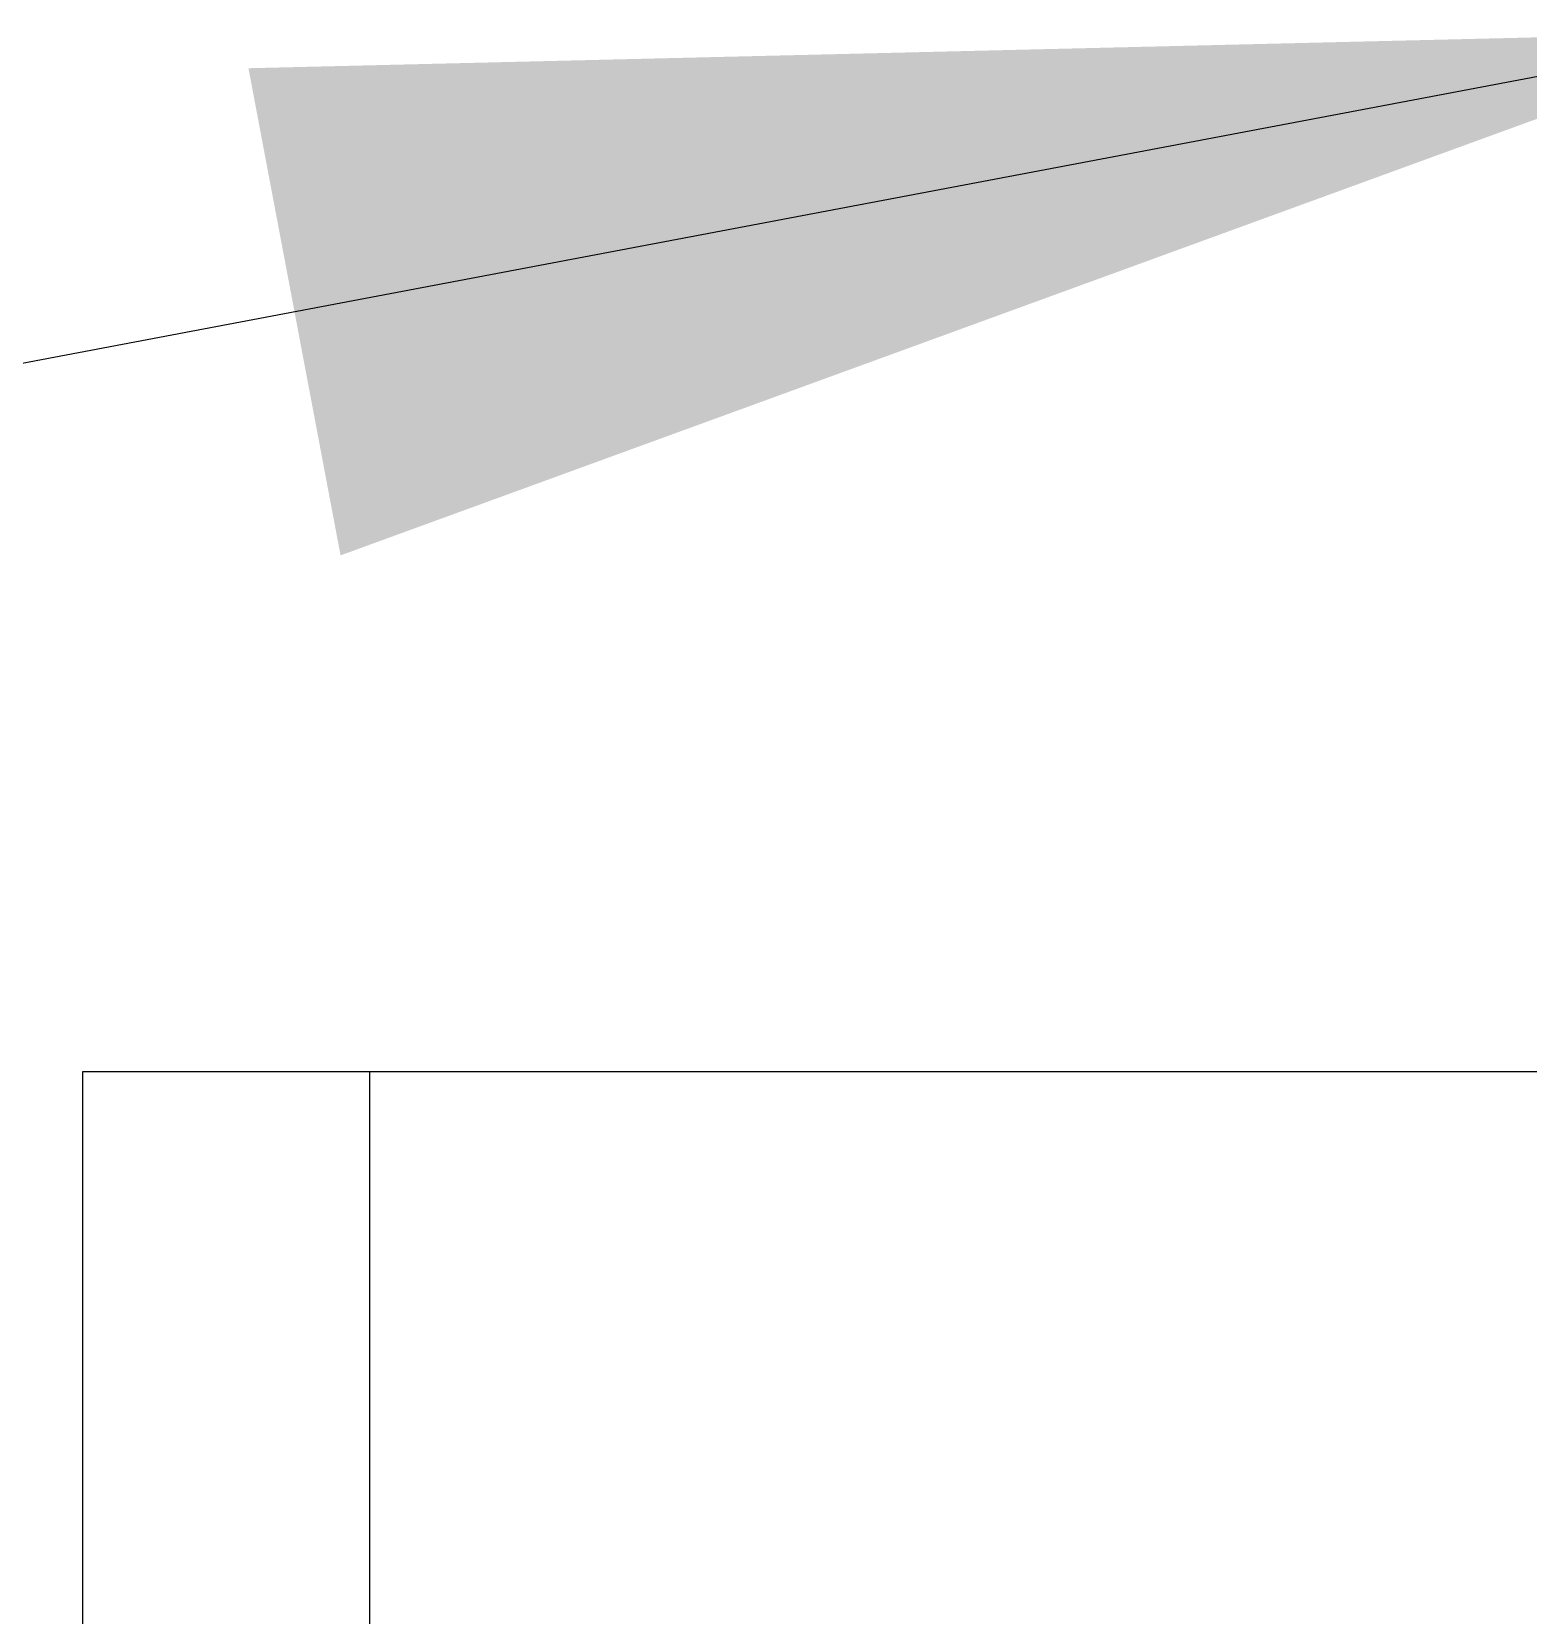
# Model space of a CAD drawing. Extents: x -1396510 to 1250330, y -1892470 to 1623980.
# Drawn here: x -1167399 to -1167299.8, y -49155.9 to -49050.9 of the extents above; entities that cross this region are included whole.
import ezdxf

# ---------------------------------------------------------------- set-up
doc = ezdxf.new("R2010")
doc.units = 0
doc.header["$LTSCALE"] = 1000
doc.header["$MEASUREMENT"] = 0
doc.styles.get("Standard").update_dxf_attribs({"font": 'gbenor.shx', "bigfont": 'gbcbig.shx'})
doc.dimstyles.get("Standard").update_dxf_attribs({"dimscale": 100, "dimtxt": 3.5, "dimasz": 1, "dimexe": 2.5, "dimexo": 3, "dimgap": 1.5, "dimtad": 1, "dimdec": 0, "dimzin": 0, "dimdsep": 46, "dimtxsty": 'Standard', "dimblk": 'ARCHTICK', "dimcen": 0.09, "dimadec": 0, "dimazin": 0, "dimtfac": 1, "dimtdec": 0, "dimtix": 1, "dimtmove": 2, "dimatfit": 3, "dimfxl": 0, "dimtolj": 1, "dimtzin": 0, "dimarcsym": 0})

# ---------------------------------------------------------------- blocks, each defined once
blk = doc.blocks.new('_ArchTick')
at = {"color": 0, "linetype": 'ByBlock', "const_width": 0.4}
blk.add_lwpolyline([(-0.5, -0.5), (0.5, 0.5)], dxfattribs=at)

msp = doc.modelspace()

# ---------------------------------------------------------------- linework, layer by layer
at = {"linetype": 'Continuous'}
for p, q in [((-1167200.53, -49119.9), (-1167395.68, -49119.9)), ((-1167395.68, -49119.9), (-1167395.68, -50722.18)), ((-1167376.64, -49119.9), (-1167376.64, -50722.18))]:
    msp.add_line(p, q, dxfattribs=at)

# ---------------------------------------------------------------- leaders
at = {"color": 7}
msp.add_leader([(-1167283.36, -49050.91), (-1167801.64, -49148.92)], dimstyle='Standard', override={"dimgap": 100, "dimtad": 0}, dxfattribs=at)

doc.saveas('drawing.dxf')
